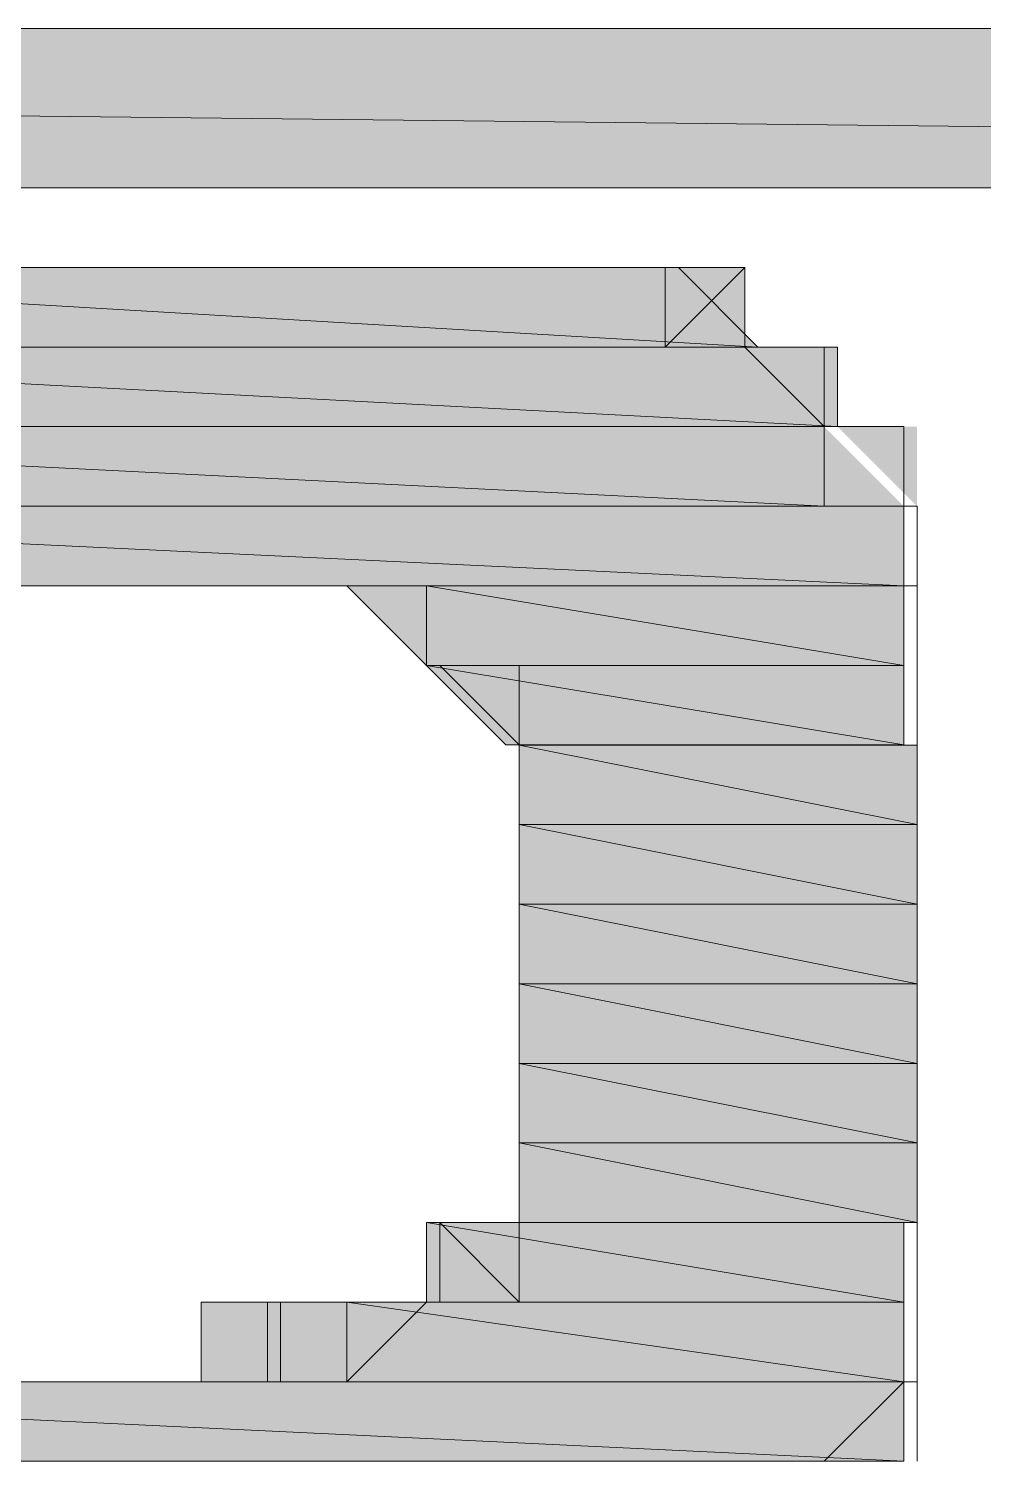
# Model space of a CAD drawing. Header units: millimetres. Extents: x 41 to 1635, y 11 to 1528.
# Drawn here: x 1475.13 to 1480.17, y 1180.65 to 1188.19 of the extents above; entities that cross this region are included whole.
import ezdxf

# ---------------------------------------------------------------- set-up
doc = ezdxf.new("R2010")
doc.units = ezdxf.units.MM
doc.header["$LTSCALE"] = 8
for name, color, linetype in [('1', 7, 'CONTINUOUS'), ('PDF2_Geometry', 7, 'CONTINUOUS'), ('PDF2_Solid Fills', 7, 'CONTINUOUS')]:
    doc.layers.add(name, color=color, linetype=linetype)

# ---------------------------------------------------------------- blocks, each defined once
blk = doc.blocks.new('Sinee')
at = {"layer": 'PDF2_Geometry', "lineweight": 5}
for points in [[(188.276, -339.7393), (187.4373, -340.578), (264.5971, -340.578)], [(188.276, -339.7393), (263.7584, -339.7393), (264.5971, -340.578)], [(226.0172, -339.7393), (252.0167, -339.7393)], [(226.0172, -340.578), (252.0167, -340.578)], [(227.345, -340.9974), (226.9257, -340.9974), (233.6352, -340.9974)], [(227.345, -340.9974), (226.9257, -340.9974), (233.6352, -340.9974)], [(226.9258, -340.9974), (233.6354, -340.9974)], [(226.9258, -340.9974), (233.6354, -340.9974)], [(226.9258, -340.9974), (233.6354, -340.9974)], [(226.9258, -340.9974), (233.6354, -340.9974)], [(226.9258, -340.9974), (233.6354, -340.9974)], [(226.9258, -340.9974), (233.6354, -340.9974)], [(226.9258, -340.9974), (233.6354, -340.9974)], [(226.9258, -340.9974), (233.6354, -340.9974)], [(226.9258, -340.9974), (226.9258, -341.4167), (234.054, -341.4167)], [(226.9258, -340.9974), (233.6354, -340.9974), (234.054, -341.4167)], [(227.345, -340.9974), (233.2159, -340.9974)], [(227.345, -340.9974), (233.2159, -340.9974)], [(227.345, -340.9974), (233.2159, -340.9974)], [(227.345, -340.9974), (233.2159, -340.9974)], [(227.345, -340.9974), (233.6352, -340.9974)], [(227.7644, -340.9974), (227.3451, -340.9974), (233.2158, -340.9974)], [(227.7644, -340.9974), (227.3451, -340.9974), (233.2158, -340.9974)], [(228.1138, -340.9974), (227.6946, -340.9974), (232.7266, -340.9974)], [(228.1138, -340.9974), (227.6946, -340.9974), (232.7266, -340.9974)], [(227.7644, -340.9974), (232.7965, -340.9974)], [(227.7644, -340.9974), (232.7965, -340.9974)], [(227.7644, -340.9974), (232.7965, -340.9974)], [(227.7644, -340.9974), (232.7965, -340.9974)], [(227.7644, -340.9974), (232.7965, -340.9974)], [(227.7644, -340.9974), (232.7965, -340.9974)], [(227.7644, -340.9974), (233.2158, -340.9974)], [(227.7644, -340.9974), (233.2158, -340.9974)], [(227.7644, -340.9974), (233.2158, -340.9974)], [(228.1138, -340.9974), (232.3073, -340.9974)], [(228.1138, -340.9974), (232.3073, -340.9974)], [(228.1138, -340.9974), (232.3073, -340.9974)], [(228.1138, -340.9974), (232.3073, -340.9974)], [(228.1138, -340.9974), (232.7266, -340.9974)], [(228.5332, -340.9974), (228.1139, -340.9974), (232.3073, -340.9974)], [(228.5332, -340.9974), (228.1139, -340.9974), (232.3073, -340.9974)], [(228.5332, -340.9974), (231.888, -340.9974)], [(228.5332, -340.9974), (231.888, -340.9974)], [(228.5332, -340.9974), (232.3073, -340.9974)], [(228.5332, -340.9974), (232.3073, -340.9974)], [(228.5332, -340.9974), (232.3073, -340.9974)], [(228.9526, -340.9974), (228.5333, -340.9974), (231.888, -340.9974)], [(228.9526, -340.9974), (228.5333, -340.9974), (231.888, -340.9974)], [(229.3718, -340.9974), (228.9525, -340.9974), (231.4685, -340.9974)], [(229.3718, -340.9974), (228.9525, -340.9974), (231.4685, -340.9974)], [(228.9526, -340.9974), (231.4686, -340.9974)], [(228.9526, -340.9974), (231.4686, -340.9974)], [(228.9526, -340.9974), (231.888, -340.9974)], [(229.3718, -340.9974), (231.4685, -340.9974)], [(229.3718, -340.9974), (231.4685, -340.9974)], [(229.3718, -340.9974), (231.4685, -340.9974)], [(230.2107, -340.9974), (229.7914, -340.9974), (230.6299, -340.9974)], [(230.2107, -340.9974), (229.7914, -340.9974), (230.6299, -340.9974)], [(230.2107, -340.9974), (229.7914, -340.9974)], [(230.2107, -340.9974), (229.7914, -340.9974)], [(230.2107, -340.9974), (230.2107, -340.9974)], [(230.2107, -340.9974), (230.6299, -340.9974)], [(230.2107, -340.9974), (230.6299, -340.9974)], [(230.2107, -340.9974), (230.2107, -340.9974)], [(230.2107, -340.9974), (230.2107, -340.9974)], [(230.6998, -340.9974), (230.2805, -340.9974)], [(230.6998, -340.9974), (230.2805, -340.9974)], [(230.6998, -340.9974), (231.1191, -340.9974)], [(230.6998, -340.9974), (230.6998, -340.9974)], [(230.6998, -340.9974), (230.6998, -340.9974)], [(231.1191, -340.9974), (230.6999, -340.9974)], [(231.1191, -340.9974), (230.6999, -340.9974)], [(231.5383, -340.9974), (231.1191, -340.9974)], [(231.5383, -340.9974), (231.1191, -340.9974)], [(231.888, -340.9974), (231.4687, -340.9974)], [(231.888, -340.9974), (231.4687, -340.9974)], [(231.5383, -340.9974), (231.5383, -340.9974)], [(231.5383, -340.9974), (231.5383, -340.9974)], [(231.5383, -340.9974), (231.5383, -340.9974)], [(231.5383, -340.9974), (231.5383, -340.9974)], [(232.3072, -340.9974), (231.8879, -340.9974)], [(232.3072, -340.9974), (231.8879, -340.9974)], [(231.888, -340.9974), (231.888, -340.9974)], [(231.888, -340.9974), (231.888, -340.9974)], [(232.3072, -340.9974), (232.3072, -340.9974)], [(232.3072, -340.9974), (232.3072, -340.9974)], [(232.7966, -340.9974), (232.3773, -340.9974)], [(232.7966, -340.9974), (232.3773, -340.9974)], [(233.2158, -340.9974), (232.7965, -340.9974)], [(233.2158, -340.9974), (232.7965, -340.9974)], [(232.7966, -340.9974), (232.7966, -340.9974)], [(232.7966, -340.9974), (232.7966, -340.9974)], [(233.5654, -340.9974), (233.1461, -340.9974)], [(233.5654, -340.9974), (233.1461, -340.9974)], [(233.2158, -340.9974), (233.2158, -340.9974)], [(233.2158, -340.9974), (233.2158, -340.9974)], [(233.2158, -340.9974), (233.2158, -340.9974)], [(233.2158, -340.9974), (233.2158, -340.9974)], [(233.9846, -341.4167), (233.9846, -340.9975), (233.5653, -341.4167)], [(233.5654, -340.9974), (233.5654, -340.9974)], [(233.5654, -341.4167), (233.5654, -340.9975)], [(233.5654, -341.4167), (233.9847, -340.9975), (233.5654, -341.4167)], [(233.5654, -341.4167), (233.9847, -340.9975), (233.5654, -340.9975)], [(226.5063, -341.4167), (226.087, -341.836), (234.4732, -341.836)], [(226.5063, -341.4167), (234.0545, -341.4167)], [(226.5063, -341.4167), (234.0545, -341.4167)], [(226.5063, -341.4167), (234.0545, -341.4167)], [(226.5063, -341.4167), (234.0545, -341.4167)], [(226.5063, -341.4167), (234.4732, -341.4167)], [(226.5063, -341.4167), (234.4732, -341.4167)], [(226.5063, -341.4167), (234.4732, -341.4167)], [(226.5063, -341.4167), (234.4732, -341.4167)], [(226.5063, -341.4167), (234.4732, -341.4167), (234.4732, -341.836)], [(226.9258, -341.4167), (226.5065, -341.4167), (234.054, -341.4167)], [(226.9258, -341.4167), (226.5065, -341.4167), (234.054, -341.4167)], [(226.9258, -341.4167), (234.054, -341.4167)], [(233.9846, -341.4167), (233.5653, -341.4167)], [(233.9846, -341.4167), (233.9846, -341.4167)], [(233.9846, -341.4167), (233.9846, -341.4167)], [(234.4041, -341.4167), (233.9849, -341.4167)], [(234.4041, -341.836), (234.4041, -341.4168), (233.9849, -341.4168)], [(234.4041, -341.4167), (234.4041, -341.836), (234.4041, -341.4167)], [(234.4041, -341.836), (234.4041, -341.4168), (234.4041, -341.836)], [(226.0172, -341.836), (234.4041, -341.836)], [(226.0172, -341.836), (234.4041, -341.836)], [(226.0172, -341.836), (234.4041, -341.836)], [(226.0172, -341.836), (234.4041, -341.836)], [(226.0172, -341.836), (234.4041, -341.836)], [(226.0172, -341.836), (234.4041, -341.836)], [(226.0172, -341.836), (234.4041, -341.836)], [(226.0172, -341.836), (234.4041, -341.836)], [(226.0172, -341.836), (226.0172, -342.2553), (234.4041, -342.2553)], [(226.0172, -341.836), (234.4041, -341.836), (234.4041, -342.2553)], [(234.4041, -341.836), (234.4041, -341.836)], [(234.4041, -341.836), (234.4041, -341.836)], [(234.4041, -341.836), (234.4041, -341.836)], [(234.4041, -341.836), (234.4041, -341.836)], [(234.4041, -342.2554), (234.8234, -342.2554), (234.8234, -341.8361), (234.4041, -341.8361)], [(226.0172, -342.2554), (225.5979, -342.6747), (234.8228, -342.6747)], [(226.0172, -342.2554), (234.8228, -342.2554)], [(226.0172, -342.2554), (234.8228, -342.2554)], [(226.0172, -342.2554), (234.8228, -342.2554)], [(226.0172, -342.2554), (234.8228, -342.2554)], [(226.0172, -342.2554), (234.8228, -342.2554)], [(226.0172, -342.2554), (234.8228, -342.2554)], [(226.0172, -342.2554), (234.8228, -342.2554), (234.8228, -342.6747)], [(234.8933, -342.2554), (234.474, -342.2554)], [(234.8933, -342.2554), (234.474, -342.2554), (234.8933, -342.2554)], [(234.8933, -342.6748), (234.8933, -342.2556)], [(234.8933, -342.6748), (234.8933, -342.2556)], [(225.5978, -342.6748), (234.8227, -342.6748)], [(225.5978, -342.6748), (234.8227, -342.6748)], [(230.2107, -342.6748), (230.2107, -342.6748)], [(230.2107, -342.6748), (230.6299, -342.6748)], [(230.2107, -342.6748), (230.2107, -342.6748)], [(230.2107, -342.6748), (230.2107, -342.6748)], [(230.2107, -342.6748), (230.6299, -342.6748)], [(230.2107, -342.6748), (230.6299, -342.6748)], [(230.6998, -342.6748), (234.8932, -342.6748)], [(230.6998, -342.6748), (234.8932, -342.6748)], [(230.6998, -342.6748), (234.8932, -342.6748)], [(230.6998, -342.6748), (234.8932, -342.6748)], [(230.6998, -342.6748), (231.1191, -342.6748)], [(230.6998, -342.6748), (231.1191, -342.6748)], [(230.6998, -342.6748), (230.6998, -342.6748)], [(230.6998, -342.6748), (230.6998, -342.6748)], [(231.1191, -342.6748), (234.8933, -342.6748)], [(231.1191, -342.6748), (234.8933, -342.6748)], [(231.1191, -342.6748), (234.8933, -342.6748)], [(231.1191, -342.6748), (234.8933, -342.6748)], [(231.1191, -342.6748), (234.8933, -342.6748)], [(231.1191, -342.6748), (234.8933, -342.6748)], [(231.1191, -342.6748), (234.8933, -342.6748)], [(231.1191, -342.6748), (234.8933, -342.6748)], [(231.1191, -342.6748), (234.8933, -342.6748)], [(231.1191, -342.6748), (234.8933, -342.6748)], [(231.1191, -342.6748), (231.5384, -342.6748)], [(231.1191, -342.6748), (231.5384, -342.6748)], [(231.1191, -342.6748), (231.1191, -342.6748)], [(231.1191, -342.6748), (231.1191, -342.6748)], [(231.1191, -342.6748), (231.1191, -342.6748)], [(231.1191, -342.6748), (231.1191, -342.6748)], [(231.5383, -342.6748), (234.8931, -342.6748)], [(231.5383, -342.6748), (234.8931, -342.6748)], [(231.5383, -342.6748), (234.8931, -342.6748)], [(231.5383, -342.6748), (234.8931, -342.6748)], [(231.5383, -342.6748), (234.8931, -342.6748)], [(231.5383, -342.6748), (234.8931, -342.6748)], [(231.5383, -342.6748), (234.8931, -342.6748)], [(231.5383, -342.6748), (234.8931, -342.6748)], [(231.5383, -342.6748), (231.9576, -342.6748)], [(231.5383, -342.6748), (231.9576, -342.6748)], [(231.5383, -342.6748), (231.5383, -342.6748)], [(231.5383, -342.6748), (231.5383, -342.6748)], [(232.3072, -342.6748), (231.8879, -342.6748), (232.3072, -342.6748)], [(232.3072, -342.6748), (231.8879, -342.6748), (232.3072, -343.0941)], [(231.888, -342.6748), (234.8234, -342.6748)], [(231.888, -342.6748), (234.8234, -342.6748)], [(231.888, -342.6748), (234.8234, -342.6748)], [(231.888, -342.6748), (234.8234, -342.6748)], [(231.888, -342.6748), (234.8234, -342.6748)], [(231.888, -342.6748), (234.8234, -342.6748)], [(231.888, -342.6748), (232.3072, -342.6748)], [(231.888, -342.6748), (232.3072, -342.6748), (231.888, -342.6748)], [(231.888, -342.6748), (231.888, -342.6748)], [(231.888, -342.6748), (231.888, -342.6748)], [(232.3072, -342.6748), (234.8232, -342.6748)], [(232.3072, -342.6748), (234.8232, -342.6748)], [(232.3072, -342.6748), (234.8232, -342.6748)], [(232.3072, -342.6748), (234.8232, -342.6748)], [(232.3072, -342.6748), (234.8232, -342.6748)], [(232.3072, -342.6748), (234.8232, -342.6748)], [(232.3072, -342.6748), (232.3072, -343.0941), (234.8232, -343.0941)], [(232.3072, -342.6748), (234.8232, -342.6748), (234.8232, -343.0941)], [(232.3072, -342.6748), (232.3072, -343.0941)], [(234.8933, -342.6748), (234.8933, -342.6748)], [(234.8933, -342.6748), (234.8933, -342.6748)], [(234.8933, -343.0941), (234.8933, -342.6748)], [(234.8933, -343.0941), (234.8933, -342.6748)], [(232.3072, -343.0941), (234.8232, -343.0941)], [(232.3072, -343.0941), (234.8232, -343.0941)], [(232.3072, -343.0941), (234.8232, -343.0941)], [(232.3072, -343.0941), (234.8232, -343.0941)], [(232.3072, -343.0941), (234.8232, -343.0941)], [(232.3072, -343.0941), (234.8232, -343.0941)], [(232.3072, -343.0941), (234.8232, -343.0941)], [(232.3072, -343.0941), (234.8232, -343.0941)], [(232.3072, -343.0941), (234.8232, -343.0941)], [(232.3072, -343.0941), (234.8232, -343.0941)], [(232.3072, -343.0941), (232.7264, -343.5134), (234.8232, -343.5134)], [(232.3072, -343.0941), (234.8232, -343.0941), (234.8232, -343.5134)], [(232.3072, -343.0941), (232.7264, -343.5134)], [(232.3072, -343.0941), (232.7264, -343.0941)], [(232.3072, -343.0941), (232.7264, -343.0941), (232.3072, -343.0941)], [(232.3072, -343.0941), (232.3072, -343.0941)], [(232.7966, -343.0941), (232.3773, -343.0941), (232.7966, -343.5134)], [(234.8933, -343.0941), (234.8933, -343.0941)], [(234.8933, -343.0941), (234.8933, -343.0941)], [(234.8933, -343.5135), (234.8933, -343.0942)], [(234.8933, -343.5135), (234.8933, -343.0942)], [(232.7966, -343.5135), (234.8933, -343.5135)], [(232.7966, -343.5135), (234.8933, -343.5135)], [(232.7966, -343.5135), (234.8933, -343.5135)], [(232.7966, -343.5135), (234.8933, -343.5135)], [(232.7966, -343.5135), (234.8933, -343.5135)], [(232.7966, -343.5135), (234.8933, -343.5135)], [(232.7966, -343.5135), (234.8933, -343.5135)], [(232.7966, -343.5135), (234.8933, -343.5135)], [(232.7966, -343.5135), (234.8933, -343.5135)], [(232.7966, -343.5135), (234.8933, -343.5135)], [(232.7966, -343.5135), (234.8933, -343.5135)], [(232.7966, -343.5135), (234.8933, -343.5135)], [(232.7966, -343.5135), (234.8933, -343.5135)], [(232.7966, -343.5135), (234.8933, -343.5135)], [(232.7966, -343.5135), (234.8933, -343.5135)], [(232.7966, -343.5135), (234.8933, -343.5135)], [(232.7966, -343.5135), (232.7966, -343.9328), (234.8933, -343.9328)], [(232.7966, -343.5135), (234.8933, -343.5135), (234.8933, -343.9328)], [(232.7966, -343.5135), (232.7966, -343.9328)], [(232.7966, -343.5135), (232.7966, -343.9328)], [(232.7966, -343.5135), (232.7966, -343.5135)], [(232.7966, -343.5135), (232.7966, -343.5135)], [(234.8933, -343.5135), (234.8933, -343.5135)], [(234.8933, -343.5135), (234.8933, -343.5135)], [(234.8933, -343.9328), (234.8933, -343.5135)], [(234.8933, -343.9328), (234.8933, -343.5135)], [(232.7966, -343.9328), (234.8933, -343.9328)], [(232.7966, -343.9328), (234.8933, -343.9328)], [(232.7966, -343.9328), (234.8933, -343.9328)], [(232.7966, -343.9328), (234.8933, -343.9328)], [(232.7966, -343.9328), (234.8933, -343.9328)], [(232.7966, -343.9328), (234.8933, -343.9328)], [(232.7966, -343.9328), (234.8933, -343.9328)], [(232.7966, -343.9328), (234.8933, -343.9328)], [(232.7966, -343.9328), (234.8933, -343.9328)], [(232.7966, -343.9328), (234.8933, -343.9328)], [(232.7966, -343.9328), (234.8933, -343.9328)], [(232.7966, -343.9328), (234.8933, -343.9328)], [(232.7966, -343.9328), (234.8933, -343.9328)], [(232.7966, -343.9328), (234.8933, -343.9328)], [(232.7966, -343.9328), (234.8933, -343.9328)], [(232.7966, -343.9328), (234.8933, -343.9328)], [(232.7966, -343.9328), (234.8933, -343.9328)], [(232.7966, -343.9328), (234.8933, -343.9328)], [(232.7966, -343.9328), (232.7966, -344.3521), (234.8933, -344.3521)], [(232.7966, -343.9328), (234.8933, -343.9328), (234.8933, -344.3521)], [(232.7966, -343.9328), (232.7966, -344.3521)], [(232.7966, -343.9328), (232.7966, -344.3521)], [(232.7966, -343.9328), (232.7966, -343.9328)], [(232.7966, -343.9328), (232.7966, -343.9328)], [(232.7966, -343.9328), (232.7966, -343.9328)], [(232.7966, -343.9328), (232.7966, -343.9328)], [(234.8933, -343.9328), (234.8933, -343.9328)], [(234.8933, -343.9328), (234.8933, -343.9328)], [(234.8933, -343.9328), (234.8933, -343.9328)], [(234.8933, -343.9328), (234.8933, -343.9328)], [(234.8933, -344.3521), (234.8933, -343.9329)], [(234.8933, -344.3521), (234.8933, -343.9329)], [(232.7966, -344.3521), (234.8933, -344.3521)], [(232.7966, -344.3521), (234.8933, -344.3521)], [(232.7966, -344.3521), (234.8933, -344.3521)], [(232.7966, -344.3521), (234.8933, -344.3521)], [(232.7966, -344.3521), (234.8933, -344.3521)], [(232.7966, -344.3521), (234.8933, -344.3521)], [(232.7966, -344.3521), (234.8933, -344.3521)], [(232.7966, -344.3521), (234.8933, -344.3521)], [(232.7966, -344.3521), (234.8933, -344.3521)], [(232.7966, -344.3521), (234.8933, -344.3521)], [(232.7966, -344.3521), (234.8933, -344.3521)], [(232.7966, -344.3521), (234.8933, -344.3521)], [(232.7966, -344.3521), (234.8933, -344.3521)], [(232.7966, -344.3521), (234.8933, -344.3521)], [(232.7966, -344.3521), (232.7966, -344.7714), (234.8933, -344.7714)], [(232.7966, -344.3521), (234.8933, -344.3521), (234.8933, -344.7714)], [(232.7966, -344.3521), (232.7966, -344.7714)], [(232.7966, -344.3521), (232.7966, -344.7714)], [(232.7966, -344.3521), (232.7966, -344.3521)], [(232.7966, -344.3521), (232.7966, -344.3521)], [(232.7966, -344.3521), (232.7966, -344.3521)], [(232.7966, -344.3521), (232.7966, -344.3521)], [(234.8933, -344.3521), (234.8933, -344.3521)], [(234.8933, -344.3521), (234.8933, -344.3521)], [(234.8933, -344.7714), (234.8933, -344.3521)], [(234.8933, -344.7714), (234.8933, -344.3521)], [(232.7966, -344.7714), (234.8933, -344.7714)], [(232.7966, -344.7714), (234.8933, -344.7714)], [(232.7966, -344.7714), (234.8933, -344.7714)], [(232.7966, -344.7714), (234.8933, -344.7714)], [(232.7966, -344.7714), (234.8933, -344.7714)], [(232.7966, -344.7714), (234.8933, -344.7714)], [(232.7966, -344.7714), (234.8933, -344.7714)], [(232.7966, -344.7714), (234.8933, -344.7714)], [(232.7966, -344.7714), (234.8933, -344.7714)], [(232.7966, -344.7714), (234.8933, -344.7714)], [(232.7966, -344.7714), (234.8933, -344.7714)], [(232.7966, -344.7714), (234.8933, -344.7714)], [(232.7966, -344.7714), (234.8933, -344.7714)], [(232.7966, -344.7714), (234.8933, -344.7714)], [(232.7966, -344.7714), (232.7966, -345.1907), (234.8933, -345.1907)], [(232.7966, -344.7714), (234.8933, -344.7714), (234.8933, -345.1907)], [(232.7966, -344.7714), (232.7966, -345.1907)], [(232.7966, -344.7714), (232.7966, -345.1907)], [(232.7966, -344.7714), (232.7966, -344.7714)], [(232.7966, -344.7714), (232.7966, -344.7714)], [(234.8933, -344.7714), (234.8933, -344.7714)], [(234.8933, -344.7714), (234.8933, -344.7714)], [(234.8933, -344.7714), (234.8933, -344.7714)], [(234.8933, -344.7714), (234.8933, -344.7714)], [(234.8933, -345.1908), (234.8933, -344.7715)], [(234.8933, -345.1908), (234.8933, -344.7715)], [(232.7966, -345.1908), (234.8933, -345.1908)], [(232.7966, -345.1908), (234.8933, -345.1908)], [(232.7966, -345.1908), (234.8933, -345.1908)], [(232.7966, -345.1908), (234.8933, -345.1908)], [(232.7966, -345.1908), (234.8933, -345.1908)], [(232.7966, -345.1908), (234.8933, -345.1908)], [(232.7966, -345.1908), (234.8933, -345.1908)], [(232.7966, -345.1908), (234.8933, -345.1908)], [(232.7966, -345.1908), (234.8933, -345.1908)], [(232.7966, -345.1908), (234.8933, -345.1908)], [(232.7966, -345.1908), (234.8933, -345.1908)], [(232.7966, -345.1908), (234.8933, -345.1908)], [(232.7966, -345.1908), (234.8933, -345.1908)], [(232.7966, -345.1908), (234.8933, -345.1908)], [(232.7966, -345.1908), (232.7966, -345.6101), (234.8933, -345.6101)], [(232.7966, -345.1908), (234.8933, -345.1908), (234.8933, -345.6101)], [(232.7966, -345.1908), (232.7966, -345.6101)], [(232.7966, -345.1908), (232.7966, -345.6101)], [(232.7966, -345.1908), (232.7966, -345.1908)], [(232.7966, -345.1908), (232.7966, -345.1908)], [(234.8933, -345.6102), (234.8933, -345.191)], [(234.8933, -345.6102), (234.8933, -345.191)], [(232.7966, -345.6102), (234.8933, -345.6102)], [(232.7966, -345.6102), (234.8933, -345.6102)], [(232.7966, -345.6102), (234.8933, -345.6102)], [(232.7966, -345.6102), (234.8933, -345.6102)], [(232.7966, -345.6102), (234.8933, -345.6102)], [(232.7966, -345.6102), (234.8933, -345.6102)], [(232.7966, -345.6102), (234.8933, -345.6102)], [(232.7966, -345.6102), (234.8933, -345.6102)], [(232.7966, -345.6102), (234.8933, -345.6102)], [(232.7966, -345.6102), (234.8933, -345.6102)], [(232.7966, -345.6102), (234.8933, -345.6102)], [(232.7966, -345.6102), (234.8933, -345.6102)], [(232.7966, -345.6102), (234.8933, -345.6102)], [(232.7966, -345.6102), (234.8933, -345.6102)], [(232.7966, -345.6102), (234.8933, -345.6102)], [(232.7966, -345.6102), (234.8933, -345.6102)], [(232.7966, -345.6102), (232.7966, -346.0295), (234.8933, -346.0295)], [(232.7966, -345.6102), (234.8933, -345.6102), (234.8933, -346.0295)], [(232.7966, -345.6102), (232.7966, -346.0295)], [(232.7966, -345.6102), (232.7966, -346.0295)], [(232.7966, -345.6102), (232.7966, -345.6102)], [(232.7966, -345.6102), (232.7966, -345.6102)], [(232.7966, -345.6102), (232.7966, -345.6102)], [(232.7966, -345.6102), (232.7966, -345.6102)], [(234.8933, -345.6102), (234.8933, -345.6102)], [(234.8933, -345.6102), (234.8933, -345.6102)], [(234.8933, -345.6102), (234.8933, -345.6102)], [(234.8933, -345.6102), (234.8933, -345.6102)], [(234.8933, -346.0295), (234.8933, -345.6102)], [(234.8933, -346.0295), (234.8933, -345.6102)], [(232.3072, -346.0295), (234.8232, -346.0295)], [(232.3072, -346.0295), (234.8232, -346.0295)], [(232.3072, -346.0295), (232.3072, -346.4488), (234.8232, -346.4488)], [(232.3072, -346.0295), (234.8232, -346.0295), (234.8232, -346.4488)], [(232.3072, -346.0295), (232.3072, -346.4488)], [(232.7966, -346.0295), (232.3773, -346.0295), (234.8933, -346.0295)], [(232.7966, -346.0295), (232.3773, -346.0295), (234.8933, -346.0295)], [(232.7966, -346.0295), (232.3773, -346.0295), (232.7966, -346.4488)], [(232.7966, -346.4489), (232.3773, -346.0296), (232.3773, -346.4489)], [(232.7966, -346.0295), (234.8933, -346.0295)], [(232.7966, -346.0295), (234.8933, -346.0295)], [(232.7966, -346.0295), (234.8933, -346.0295)], [(232.7966, -346.0295), (234.8933, -346.0295)], [(232.7966, -346.0295), (234.8933, -346.0295)], [(232.7966, -346.0295), (234.8933, -346.0295)], [(232.7966, -346.0295), (234.8933, -346.0295)], [(232.7966, -346.0295), (234.8933, -346.0295)], [(232.7966, -346.0295), (234.8933, -346.0295)], [(232.7966, -346.0295), (234.8933, -346.0295)], [(232.7966, -346.0295), (234.8933, -346.0295)], [(232.7966, -346.0295), (232.7966, -346.4488)], [(232.7966, -346.0295), (232.7966, -346.0295)], [(232.7966, -346.0295), (232.7966, -346.0295)], [(234.8933, -346.0295), (234.8933, -346.0295)], [(234.8933, -346.0295), (234.8933, -346.0295)], [(234.8933, -346.4489), (234.8933, -346.0296)], [(234.8933, -346.4489), (234.8933, -346.0296)], [(231.1191, -346.4489), (231.1191, -346.8682)], [(231.1191, -346.8682), (231.1191, -346.449), (231.1191, -346.8682)], [(231.1191, -346.8682), (231.5383, -346.8682), (231.5383, -346.449), (231.1191, -346.449)], [(231.4687, -346.8682), (231.888, -346.8682), (231.888, -346.449), (231.4687, -346.449)], [(231.5383, -346.4489), (231.5383, -346.8682), (231.5383, -346.4489)], [(231.5383, -346.8682), (231.5383, -346.449), (231.5383, -346.8682)], [(232.3072, -346.4489), (231.8879, -346.4489), (234.8232, -346.4489)], [(232.3072, -346.4489), (231.8879, -346.4489), (234.8232, -346.4489)], [(232.3072, -346.4489), (231.8879, -346.4489), (231.8879, -346.8682)], [(232.3072, -346.4489), (231.8879, -346.4489)], [(231.888, -346.4489), (234.8234, -346.4489)], [(231.888, -346.4489), (234.8234, -346.4489)], [(231.888, -346.4489), (231.888, -346.8682), (234.8234, -346.8682)], [(231.888, -346.4489), (234.8234, -346.4489), (234.8234, -346.8682)], [(231.888, -346.4489), (231.888, -346.8682), (231.888, -346.4489)], [(231.888, -346.4489), (231.888, -346.8682), (231.888, -346.4489)], [(231.888, -346.8682), (231.888, -346.449), (231.888, -346.8682)], [(232.3072, -346.4489), (234.8232, -346.4489)], [(232.3072, -346.4489), (234.8232, -346.4489)], [(232.3072, -346.4489), (234.8232, -346.4489)], [(232.3072, -346.4489), (234.8232, -346.4489)], [(232.3072, -346.4489), (234.8232, -346.4489)], [(232.3072, -346.4489), (234.8232, -346.4489)], [(232.3072, -346.4489), (234.8232, -346.4489)], [(232.3072, -346.4489), (234.8232, -346.4489)], [(232.3072, -346.4489), (234.8232, -346.4489)], [(232.3072, -346.4489), (234.8232, -346.4489)], [(232.3072, -346.4489), (234.8232, -346.4489)], [(232.3072, -346.4489), (234.8232, -346.4489)], [(232.3072, -346.4489), (234.8232, -346.4489)], [(232.3072, -346.4489), (234.8232, -346.4489)], [(232.3072, -346.4489), (234.8232, -346.4489)], [(232.3072, -346.4489), (232.3072, -346.4489)], [(232.3072, -346.4489), (232.3072, -346.4489)], [(232.3072, -346.4489), (232.3072, -346.4489)], [(234.8933, -346.4489), (234.8933, -346.4489)], [(234.8933, -346.4489), (234.8933, -346.4489)], [(234.8933, -346.8682), (234.8933, -346.449)], [(234.8933, -346.8682), (234.8933, -346.449)], [(225.5978, -346.8682), (234.8227, -346.8682)], [(225.5978, -346.8682), (234.8227, -346.8682)], [(225.5978, -346.8682), (234.8227, -346.8682)], [(225.5978, -346.8682), (234.8227, -346.8682)], [(225.5978, -346.8682), (234.8227, -346.8682)], [(225.5978, -346.8682), (234.8227, -346.8682)], [(226.0172, -346.8682), (234.8228, -346.8682)], [(226.0172, -346.8682), (234.8228, -346.8682)], [(226.0172, -346.8682), (226.0172, -347.2875), (234.8228, -347.2875)], [(226.0172, -346.8682), (234.8228, -346.8682), (234.8228, -347.2875)], [(230.2107, -346.8682), (229.7914, -346.8682)], [(230.2107, -346.8682), (229.7914, -346.8682)], [(230.2107, -346.8682), (230.2107, -346.8682)], [(230.2107, -346.8682), (230.2107, -346.8682)], [(230.2107, -346.8682), (230.2107, -346.8682)], [(230.2107, -346.8682), (230.2107, -346.8682)], [(230.2107, -346.8682), (230.2107, -346.8682)], [(230.2107, -346.8682), (230.2107, -346.8682)], [(230.6998, -346.8682), (230.2805, -346.8682), (234.8932, -346.8682)], [(230.6998, -346.8682), (230.2805, -346.8682), (234.8932, -346.8682)], [(230.6998, -346.8682), (230.2805, -346.8682)], [(230.6998, -346.8682), (230.2805, -346.8682)], [(230.6998, -346.8682), (234.8932, -346.8682)], [(230.6998, -346.8682), (234.8932, -346.8682)], [(230.6998, -346.8682), (234.8932, -346.8682)], [(230.6998, -346.8682), (230.6998, -346.8682)], [(230.6998, -346.8682), (230.6998, -346.8682)], [(231.1191, -346.8682), (230.6999, -346.8682), (234.8933, -346.8682)], [(231.1191, -346.8682), (230.6999, -346.8682), (234.8933, -346.8682)], [(231.1191, -346.8682), (230.6999, -346.8682)], [(231.1191, -346.8682), (230.6999, -346.8682)], [(231.5383, -346.8682), (231.1191, -346.8682), (234.8931, -346.8682)], [(231.5383, -346.8682), (231.1191, -346.8682), (234.8931, -346.8682)], [(231.1191, -346.8682), (234.8933, -346.8682)], [(231.1191, -346.8682), (234.8933, -346.8682)], [(231.1191, -346.8682), (234.8933, -346.8682)], [(231.1191, -346.8682), (234.8933, -346.8682)], [(231.1191, -346.8682), (234.8933, -346.8682)], [(231.888, -346.8682), (231.4687, -346.8682), (234.8234, -346.8682)], [(231.888, -346.8682), (231.4687, -346.8682), (234.8234, -346.8682)], [(231.5383, -346.8682), (234.8931, -346.8682)], [(231.5383, -346.8682), (234.8931, -346.8682)], [(231.5383, -346.8682), (234.8931, -346.8682)], [(231.5383, -346.8682), (234.8931, -346.8682)], [(231.5383, -346.8682), (234.8931, -346.8682)], [(231.5383, -346.8682), (234.8931, -346.8682)], [(231.5383, -346.8682), (234.8931, -346.8682)], [(231.888, -346.8682), (234.8234, -346.8682)], [(234.4041, -347.2875), (234.8234, -347.2875), (234.8234, -346.8683)], [(234.8933, -346.8682), (234.8933, -346.8682)], [(234.8933, -346.8682), (234.8933, -346.8682)], [(234.8933, -347.2875), (234.8933, -346.8683)]]:
    blk.add_lwpolyline(points, close=True, dxfattribs=at)
for points in [[(226.0172, -339.7393), (252.0167, -339.7393), (226.0172, -339.7393)], [(226.0172, -340.578), (252.0167, -340.578), (226.0172, -340.578)], [(226.9258, -340.9974), (233.6354, -340.9974), (226.9258, -340.9974)], [(226.9258, -340.9974), (233.6354, -340.9974), (226.9258, -340.9974)], [(226.9258, -340.9974), (233.6354, -340.9974), (226.9258, -340.9974)], [(226.9258, -340.9974), (233.6354, -340.9974), (226.9258, -340.9974)], [(226.9258, -340.9974), (233.6354, -340.9974), (226.9258, -340.9974)], [(226.9258, -340.9974), (233.6354, -340.9974), (226.9258, -340.9974)], [(226.9258, -340.9974), (233.6354, -340.9974), (226.9258, -340.9974)], [(226.9258, -340.9974), (233.6354, -340.9974), (226.9258, -340.9974)], [(227.345, -340.9974), (233.2159, -340.9974), (227.345, -340.9974)], [(227.345, -340.9974), (233.2159, -340.9974), (227.345, -340.9974)], [(227.345, -340.9974), (233.2159, -340.9974), (227.345, -340.9974)], [(227.345, -340.9974), (233.2159, -340.9974), (227.345, -340.9974)], [(227.345, -340.9974), (233.6352, -340.9974), (227.345, -340.9974)], [(227.7644, -340.9974), (232.7965, -340.9974), (227.7644, -340.9974)], [(227.7644, -340.9974), (232.7965, -340.9974), (227.7644, -340.9974)], [(227.7644, -340.9974), (232.7965, -340.9974), (227.7644, -340.9974)], [(227.7644, -340.9974), (232.7965, -340.9974), (227.7644, -340.9974)], [(227.7644, -340.9974), (232.7965, -340.9974), (227.7644, -340.9974)], [(227.7644, -340.9974), (232.7965, -340.9974), (227.7644, -340.9974)], [(227.7644, -340.9974), (233.2158, -340.9974), (227.7644, -340.9974)], [(227.7644, -340.9974), (233.2158, -340.9974), (227.7644, -340.9974)], [(227.7644, -340.9974), (233.2158, -340.9974), (227.7644, -340.9974)], [(228.1138, -340.9974), (232.3073, -340.9974), (228.1138, -340.9974)], [(228.1138, -340.9974), (232.3073, -340.9974), (228.1138, -340.9974)], [(228.1138, -340.9974), (232.3073, -340.9974), (228.1138, -340.9974)], [(228.1138, -340.9974), (232.3073, -340.9974), (228.1138, -340.9974)], [(228.1138, -340.9974), (232.7266, -340.9974), (228.1138, -340.9974)], [(228.5332, -340.9974), (231.888, -340.9974), (228.5332, -340.9974)], [(228.5332, -340.9974), (231.888, -340.9974), (228.5332, -340.9974)], [(228.5332, -340.9974), (232.3073, -340.9974), (228.5332, -340.9974)], [(228.5332, -340.9974), (232.3073, -340.9974), (228.5332, -340.9974)], [(228.5332, -340.9974), (232.3073, -340.9974), (228.5332, -340.9974)], [(228.9526, -340.9974), (231.4686, -340.9974), (228.9526, -340.9974)], [(228.9526, -340.9974), (231.4686, -340.9974), (228.9526, -340.9974)], [(228.9526, -340.9974), (231.888, -340.9974), (228.9526, -340.9974)], [(229.3718, -340.9974), (231.4685, -340.9974), (229.3718, -340.9974)], [(229.3718, -340.9974), (231.4685, -340.9974), (229.3718, -340.9974)], [(229.3718, -340.9974), (231.4685, -340.9974), (229.3718, -340.9974)], [(230.2107, -340.9974), (229.7914, -340.9974), (230.2107, -340.9974)], [(230.2107, -340.9974), (230.2107, -340.9974)], [(230.2107, -340.9974), (230.6299, -340.9974), (230.2107, -340.9974)], [(230.2107, -340.9974), (230.6299, -340.9974), (230.2107, -340.9974)], [(230.2107, -340.9974), (230.2107, -340.9974)], [(230.6998, -340.9974), (230.2805, -340.9974), (230.6998, -340.9974)], [(230.6998, -340.9974), (231.1191, -340.9974), (230.6998, -340.9974)], [(230.6998, -340.9974), (230.6998, -340.9974)], [(231.1191, -340.9974), (230.6999, -340.9974), (231.1191, -340.9974)], [(231.5383, -340.9974), (231.1191, -340.9974), (231.5383, -340.9974)], [(231.888, -340.9974), (231.4687, -340.9974), (231.888, -340.9974)], [(231.5383, -340.9974), (231.5383, -340.9974)], [(231.5383, -340.9974), (231.5383, -340.9974)], [(232.3072, -340.9974), (231.8879, -340.9974), (232.3072, -340.9974)], [(231.888, -340.9974), (231.888, -340.9974)], [(232.3072, -340.9974), (232.3072, -340.9974)], [(232.7966, -340.9974), (232.3773, -340.9974), (232.7966, -340.9974)], [(233.2158, -340.9974), (232.7965, -340.9974), (233.2158, -340.9974)], [(232.7966, -340.9974), (232.7966, -340.9974)], [(233.5654, -340.9974), (233.1461, -340.9974), (233.5654, -340.9974)], [(233.2158, -340.9974), (233.2158, -340.9974)], [(233.2158, -340.9974), (233.2158, -340.9974)], [(233.5654, -341.4167), (233.5654, -340.9975), (233.5654, -341.4167)], [(226.5063, -341.4167), (234.0545, -341.4167), (226.5063, -341.4167)], [(226.5063, -341.4167), (234.0545, -341.4167), (226.5063, -341.4167)], [(226.5063, -341.4167), (234.0545, -341.4167), (226.5063, -341.4167)], [(226.5063, -341.4167), (234.0545, -341.4167), (226.5063, -341.4167)], [(226.5063, -341.4167), (234.4732, -341.4167), (226.5063, -341.4167)], [(226.5063, -341.4167), (234.4732, -341.4167), (226.5063, -341.4167)], [(226.5063, -341.4167), (234.4732, -341.4167), (226.5063, -341.4167)], [(226.5063, -341.4167), (234.4732, -341.4167), (226.5063, -341.4167)], [(226.9258, -341.4167), (234.054, -341.4167), (226.9258, -341.4167)], [(233.9846, -341.4167), (233.9846, -341.4167)], [(234.4041, -341.836), (234.4041, -341.4168), (234.4041, -341.836)], [(226.0172, -341.836), (234.4041, -341.836), (226.0172, -341.836)], [(226.0172, -341.836), (234.4041, -341.836), (226.0172, -341.836)], [(226.0172, -341.836), (234.4041, -341.836), (226.0172, -341.836)], [(226.0172, -341.836), (234.4041, -341.836), (226.0172, -341.836)], [(226.0172, -341.836), (234.4041, -341.836), (226.0172, -341.836)], [(226.0172, -341.836), (234.4041, -341.836), (226.0172, -341.836)], [(226.0172, -341.836), (234.4041, -341.836), (226.0172, -341.836)], [(226.0172, -341.836), (234.4041, -341.836), (226.0172, -341.836)], [(234.4041, -341.836), (234.4041, -341.836)], [(234.4041, -341.836), (234.4041, -341.836)], [(226.0172, -342.2554), (234.8228, -342.2554), (226.0172, -342.2554)], [(226.0172, -342.2554), (234.8228, -342.2554), (226.0172, -342.2554)], [(226.0172, -342.2554), (234.8228, -342.2554), (226.0172, -342.2554)], [(226.0172, -342.2554), (234.8228, -342.2554), (226.0172, -342.2554)], [(226.0172, -342.2554), (234.8228, -342.2554), (226.0172, -342.2554)], [(226.0172, -342.2554), (234.8228, -342.2554), (226.0172, -342.2554)], [(234.8933, -342.2554), (234.474, -342.2554), (234.8933, -342.2554)], [(234.8933, -342.6748), (234.8933, -342.2556), (234.8933, -342.6748)], [(225.5978, -342.6748), (234.8227, -342.6748), (225.5978, -342.6748)], [(225.5978, -342.6748), (234.8227, -342.6748), (225.5978, -342.6748)], [(230.2107, -342.6748), (230.2107, -342.6748)], [(230.2107, -342.6748), (230.6299, -342.6748), (230.2107, -342.6748)], [(230.2107, -342.6748), (230.2107, -342.6748)], [(230.2107, -342.6748), (230.6299, -342.6748), (230.2107, -342.6748)], [(230.6998, -342.6748), (234.8932, -342.6748), (230.6998, -342.6748)], [(230.6998, -342.6748), (234.8932, -342.6748), (230.6998, -342.6748)], [(230.6998, -342.6748), (234.8932, -342.6748), (230.6998, -342.6748)], [(230.6998, -342.6748), (234.8932, -342.6748), (230.6998, -342.6748)], [(230.6998, -342.6748), (231.1191, -342.6748), (230.6998, -342.6748)], [(230.6998, -342.6748), (230.6998, -342.6748)], [(231.1191, -342.6748), (234.8933, -342.6748), (231.1191, -342.6748)], [(231.1191, -342.6748), (234.8933, -342.6748), (231.1191, -342.6748)], [(231.1191, -342.6748), (234.8933, -342.6748), (231.1191, -342.6748)], [(231.1191, -342.6748), (234.8933, -342.6748), (231.1191, -342.6748)], [(231.1191, -342.6748), (234.8933, -342.6748), (231.1191, -342.6748)], [(231.1191, -342.6748), (234.8933, -342.6748), (231.1191, -342.6748)], [(231.1191, -342.6748), (234.8933, -342.6748), (231.1191, -342.6748)], [(231.1191, -342.6748), (234.8933, -342.6748), (231.1191, -342.6748)], [(231.1191, -342.6748), (234.8933, -342.6748), (231.1191, -342.6748)], [(231.1191, -342.6748), (234.8933, -342.6748), (231.1191, -342.6748)], [(231.1191, -342.6748), (231.5384, -342.6748), (231.1191, -342.6748)], [(231.1191, -342.6748), (231.1191, -342.6748)], [(231.1191, -342.6748), (231.1191, -342.6748)], [(231.5383, -342.6748), (234.8931, -342.6748), (231.5383, -342.6748)], [(231.5383, -342.6748), (234.8931, -342.6748), (231.5383, -342.6748)], [(231.5383, -342.6748), (234.8931, -342.6748), (231.5383, -342.6748)], [(231.5383, -342.6748), (234.8931, -342.6748), (231.5383, -342.6748)], [(231.5383, -342.6748), (234.8931, -342.6748), (231.5383, -342.6748)], [(231.5383, -342.6748), (234.8931, -342.6748), (231.5383, -342.6748)], [(231.5383, -342.6748), (234.8931, -342.6748), (231.5383, -342.6748)], [(231.5383, -342.6748), (234.8931, -342.6748), (231.5383, -342.6748)], [(231.5383, -342.6748), (231.9576, -342.6748), (231.5383, -342.6748)], [(231.5383, -342.6748), (231.5383, -342.6748)], [(231.888, -342.6748), (234.8234, -342.6748), (231.888, -342.6748)], [(231.888, -342.6748), (234.8234, -342.6748), (231.888, -342.6748)], [(231.888, -342.6748), (234.8234, -342.6748), (231.888, -342.6748)], [(231.888, -342.6748), (234.8234, -342.6748), (231.888, -342.6748)], [(231.888, -342.6748), (234.8234, -342.6748), (231.888, -342.6748)], [(231.888, -342.6748), (234.8234, -342.6748), (231.888, -342.6748)], [(231.888, -342.6748), (232.3072, -342.6748), (231.888, -342.6748)], [(231.888, -342.6748), (231.888, -342.6748)], [(232.3072, -342.6748), (234.8232, -342.6748), (232.3072, -342.6748)], [(232.3072, -342.6748), (234.8232, -342.6748), (232.3072, -342.6748)], [(232.3072, -342.6748), (234.8232, -342.6748), (232.3072, -342.6748)], [(232.3072, -342.6748), (234.8232, -342.6748), (232.3072, -342.6748)], [(232.3072, -342.6748), (234.8232, -342.6748), (232.3072, -342.6748)], [(232.3072, -342.6748), (234.8232, -342.6748), (232.3072, -342.6748)], [(232.3072, -342.6748), (232.3072, -343.0941), (232.3072, -342.6748)], [(234.8933, -342.6748), (234.8933, -342.6748)], [(234.8933, -343.0941), (234.8933, -342.6748), (234.8933, -343.0941)], [(232.3072, -343.0941), (234.8232, -343.0941), (232.3072, -343.0941)], [(232.3072, -343.0941), (234.8232, -343.0941), (232.3072, -343.0941)], [(232.3072, -343.0941), (234.8232, -343.0941), (232.3072, -343.0941)], [(232.3072, -343.0941), (234.8232, -343.0941), (232.3072, -343.0941)], [(232.3072, -343.0941), (234.8232, -343.0941), (232.3072, -343.0941)], [(232.3072, -343.0941), (234.8232, -343.0941), (232.3072, -343.0941)], [(232.3072, -343.0941), (234.8232, -343.0941), (232.3072, -343.0941)], [(232.3072, -343.0941), (234.8232, -343.0941), (232.3072, -343.0941)], [(232.3072, -343.0941), (234.8232, -343.0941), (232.3072, -343.0941)], [(232.3072, -343.0941), (234.8232, -343.0941), (232.3072, -343.0941)], [(232.3072, -343.0941), (232.7264, -343.0941), (232.3072, -343.0941)], [(234.8933, -343.0941), (234.8933, -343.0941)], [(234.8933, -343.5135), (234.8933, -343.0942), (234.8933, -343.5135)], [(232.7966, -343.5135), (234.8933, -343.5135), (232.7966, -343.5135)], [(232.7966, -343.5135), (234.8933, -343.5135), (232.7966, -343.5135)], [(232.7966, -343.5135), (234.8933, -343.5135), (232.7966, -343.5135)], [(232.7966, -343.5135), (234.8933, -343.5135), (232.7966, -343.5135)], [(232.7966, -343.5135), (234.8933, -343.5135), (232.7966, -343.5135)], [(232.7966, -343.5135), (234.8933, -343.5135), (232.7966, -343.5135)], [(232.7966, -343.5135), (234.8933, -343.5135), (232.7966, -343.5135)], [(232.7966, -343.5135), (234.8933, -343.5135), (232.7966, -343.5135)], [(232.7966, -343.5135), (234.8933, -343.5135), (232.7966, -343.5135)], [(232.7966, -343.5135), (234.8933, -343.5135), (232.7966, -343.5135)], [(232.7966, -343.5135), (234.8933, -343.5135), (232.7966, -343.5135)], [(232.7966, -343.5135), (234.8933, -343.5135), (232.7966, -343.5135)], [(232.7966, -343.5135), (234.8933, -343.5135), (232.7966, -343.5135)], [(232.7966, -343.5135), (234.8933, -343.5135), (232.7966, -343.5135)], [(232.7966, -343.5135), (234.8933, -343.5135), (232.7966, -343.5135)], [(232.7966, -343.5135), (234.8933, -343.5135), (232.7966, -343.5135)], [(232.7966, -343.5135), (232.7966, -343.9328), (232.7966, -343.5135)], [(232.7966, -343.5135), (232.7966, -343.5135)], [(234.8933, -343.5135), (234.8933, -343.5135)], [(234.8933, -343.9328), (234.8933, -343.5135), (234.8933, -343.9328)], [(232.7966, -343.9328), (234.8933, -343.9328), (232.7966, -343.9328)], [(232.7966, -343.9328), (234.8933, -343.9328), (232.7966, -343.9328)], [(232.7966, -343.9328), (234.8933, -343.9328), (232.7966, -343.9328)], [(232.7966, -343.9328), (234.8933, -343.9328), (232.7966, -343.9328)], [(232.7966, -343.9328), (234.8933, -343.9328), (232.7966, -343.9328)], [(232.7966, -343.9328), (234.8933, -343.9328), (232.7966, -343.9328)], [(232.7966, -343.9328), (234.8933, -343.9328), (232.7966, -343.9328)], [(232.7966, -343.9328), (234.8933, -343.9328), (232.7966, -343.9328)], [(232.7966, -343.9328), (234.8933, -343.9328), (232.7966, -343.9328)], [(232.7966, -343.9328), (234.8933, -343.9328), (232.7966, -343.9328)], [(232.7966, -343.9328), (234.8933, -343.9328), (232.7966, -343.9328)], [(232.7966, -343.9328), (234.8933, -343.9328), (232.7966, -343.9328)], [(232.7966, -343.9328), (234.8933, -343.9328), (232.7966, -343.9328)], [(232.7966, -343.9328), (234.8933, -343.9328), (232.7966, -343.9328)], [(232.7966, -343.9328), (234.8933, -343.9328), (232.7966, -343.9328)], [(232.7966, -343.9328), (234.8933, -343.9328), (232.7966, -343.9328)], [(232.7966, -343.9328), (234.8933, -343.9328), (232.7966, -343.9328)], [(232.7966, -343.9328), (234.8933, -343.9328), (232.7966, -343.9328)], [(232.7966, -343.9328), (232.7966, -344.3521), (232.7966, -343.9328)], [(232.7966, -343.9328), (232.7966, -343.9328)], [(232.7966, -343.9328), (232.7966, -343.9328)], [(234.8933, -343.9328), (234.8933, -343.9328)], [(234.8933, -343.9328), (234.8933, -343.9328)], [(234.8933, -344.3521), (234.8933, -343.9329), (234.8933, -344.3521)], [(232.7966, -344.3521), (234.8933, -344.3521), (232.7966, -344.3521)], [(232.7966, -344.3521), (234.8933, -344.3521), (232.7966, -344.3521)], [(232.7966, -344.3521), (234.8933, -344.3521), (232.7966, -344.3521)], [(232.7966, -344.3521), (234.8933, -344.3521), (232.7966, -344.3521)], [(232.7966, -344.3521), (234.8933, -344.3521), (232.7966, -344.3521)], [(232.7966, -344.3521), (234.8933, -344.3521), (232.7966, -344.3521)], [(232.7966, -344.3521), (234.8933, -344.3521), (232.7966, -344.3521)], [(232.7966, -344.3521), (234.8933, -344.3521), (232.7966, -344.3521)], [(232.7966, -344.3521), (234.8933, -344.3521), (232.7966, -344.3521)], [(232.7966, -344.3521), (234.8933, -344.3521), (232.7966, -344.3521)], [(232.7966, -344.3521), (234.8933, -344.3521), (232.7966, -344.3521)], [(232.7966, -344.3521), (234.8933, -344.3521), (232.7966, -344.3521)], [(232.7966, -344.3521), (234.8933, -344.3521), (232.7966, -344.3521)], [(232.7966, -344.3521), (234.8933, -344.3521), (232.7966, -344.3521)], [(232.7966, -344.3521), (232.7966, -344.7714), (232.7966, -344.3521)], [(232.7966, -344.3521), (232.7966, -344.3521)], [(232.7966, -344.3521), (232.7966, -344.3521)], [(234.8933, -344.3521), (234.8933, -344.3521)], [(234.8933, -344.7714), (234.8933, -344.3521), (234.8933, -344.7714)], [(232.7966, -344.7714), (234.8933, -344.7714), (232.7966, -344.7714)], [(232.7966, -344.7714), (234.8933, -344.7714), (232.7966, -344.7714)], [(232.7966, -344.7714), (234.8933, -344.7714), (232.7966, -344.7714)], [(232.7966, -344.7714), (234.8933, -344.7714), (232.7966, -344.7714)], [(232.7966, -344.7714), (234.8933, -344.7714), (232.7966, -344.7714)], [(232.7966, -344.7714), (234.8933, -344.7714), (232.7966, -344.7714)], [(232.7966, -344.7714), (234.8933, -344.7714), (232.7966, -344.7714)], [(232.7966, -344.7714), (234.8933, -344.7714), (232.7966, -344.7714)], [(232.7966, -344.7714), (234.8933, -344.7714), (232.7966, -344.7714)], [(232.7966, -344.7714), (234.8933, -344.7714), (232.7966, -344.7714)], [(232.7966, -344.7714), (234.8933, -344.7714), (232.7966, -344.7714)], [(232.7966, -344.7714), (234.8933, -344.7714), (232.7966, -344.7714)], [(232.7966, -344.7714), (234.8933, -344.7714), (232.7966, -344.7714)], [(232.7966, -344.7714), (234.8933, -344.7714), (232.7966, -344.7714)], [(232.7966, -344.7714), (232.7966, -345.1907), (232.7966, -344.7714)], [(232.7966, -344.7714), (232.7966, -344.7714)], [(234.8933, -344.7714), (234.8933, -344.7714)], [(234.8933, -344.7714), (234.8933, -344.7714)], [(234.8933, -345.1908), (234.8933, -344.7715), (234.8933, -345.1908)], [(232.7966, -345.1908), (234.8933, -345.1908), (232.7966, -345.1908)], [(232.7966, -345.1908), (234.8933, -345.1908), (232.7966, -345.1908)], [(232.7966, -345.1908), (234.8933, -345.1908), (232.7966, -345.1908)], [(232.7966, -345.1908), (234.8933, -345.1908), (232.7966, -345.1908)], [(232.7966, -345.1908), (234.8933, -345.1908), (232.7966, -345.1908)], [(232.7966, -345.1908), (234.8933, -345.1908), (232.7966, -345.1908)], [(232.7966, -345.1908), (234.8933, -345.1908), (232.7966, -345.1908)], [(232.7966, -345.1908), (234.8933, -345.1908), (232.7966, -345.1908)], [(232.7966, -345.1908), (234.8933, -345.1908), (232.7966, -345.1908)], [(232.7966, -345.1908), (234.8933, -345.1908), (232.7966, -345.1908)], [(232.7966, -345.1908), (234.8933, -345.1908), (232.7966, -345.1908)], [(232.7966, -345.1908), (234.8933, -345.1908), (232.7966, -345.1908)], [(232.7966, -345.1908), (234.8933, -345.1908), (232.7966, -345.1908)], [(232.7966, -345.1908), (234.8933, -345.1908), (232.7966, -345.1908)], [(232.7966, -345.1908), (232.7966, -345.6101), (232.7966, -345.1908)], [(232.7966, -345.1908), (232.7966, -345.1908)], [(234.8933, -345.6102), (234.8933, -345.191), (234.8933, -345.6102)], [(232.7966, -345.6102), (234.8933, -345.6102), (232.7966, -345.6102)], [(232.7966, -345.6102), (234.8933, -345.6102), (232.7966, -345.6102)], [(232.7966, -345.6102), (234.8933, -345.6102), (232.7966, -345.6102)], [(232.7966, -345.6102), (234.8933, -345.6102), (232.7966, -345.6102)], [(232.7966, -345.6102), (234.8933, -345.6102), (232.7966, -345.6102)], [(232.7966, -345.6102), (234.8933, -345.6102), (232.7966, -345.6102)], [(232.7966, -345.6102), (234.8933, -345.6102), (232.7966, -345.6102)], [(232.7966, -345.6102), (234.8933, -345.6102), (232.7966, -345.6102)], [(232.7966, -345.6102), (234.8933, -345.6102), (232.7966, -345.6102)], [(232.7966, -345.6102), (234.8933, -345.6102), (232.7966, -345.6102)], [(232.7966, -345.6102), (234.8933, -345.6102), (232.7966, -345.6102)], [(232.7966, -345.6102), (234.8933, -345.6102), (232.7966, -345.6102)], [(232.7966, -345.6102), (234.8933, -345.6102), (232.7966, -345.6102)], [(232.7966, -345.6102), (234.8933, -345.6102), (232.7966, -345.6102)], [(232.7966, -345.6102), (234.8933, -345.6102), (232.7966, -345.6102)], [(232.7966, -345.6102), (234.8933, -345.6102), (232.7966, -345.6102)], [(232.7966, -345.6102), (232.7966, -346.0295), (232.7966, -345.6102)], [(232.7966, -345.6102), (232.7966, -345.6102)], [(232.7966, -345.6102), (232.7966, -345.6102)], [(234.8933, -345.6102), (234.8933, -345.6102)], [(234.8933, -345.6102), (234.8933, -345.6102)], [(234.8933, -346.0295), (234.8933, -345.6102), (234.8933, -346.0295)], [(232.3072, -346.0295), (234.8232, -346.0295), (232.3072, -346.0295)], [(232.3072, -346.0295), (234.8232, -346.0295), (232.3072, -346.0295)], [(232.7966, -346.0295), (234.8933, -346.0295), (232.7966, -346.0295)], [(232.7966, -346.0295), (234.8933, -346.0295), (232.7966, -346.0295)], [(232.7966, -346.0295), (234.8933, -346.0295), (232.7966, -346.0295)], [(232.7966, -346.0295), (234.8933, -346.0295), (232.7966, -346.0295)], [(232.7966, -346.0295), (234.8933, -346.0295), (232.7966, -346.0295)], [(232.7966, -346.0295), (234.8933, -346.0295), (232.7966, -346.0295)], [(232.7966, -346.0295), (234.8933, -346.0295), (232.7966, -346.0295)], [(232.7966, -346.0295), (234.8933, -346.0295), (232.7966, -346.0295)], [(232.7966, -346.0295), (234.8933, -346.0295), (232.7966, -346.0295)], [(232.7966, -346.0295), (234.8933, -346.0295), (232.7966, -346.0295)], [(232.7966, -346.0295), (234.8933, -346.0295), (232.7966, -346.0295)], [(232.7966, -346.0295), (232.7966, -346.0295)], [(234.8933, -346.0295), (234.8933, -346.0295)], [(234.8933, -346.4489), (234.8933, -346.0296), (234.8933, -346.4489)], [(231.1191, -346.8682), (231.1191, -346.449), (231.1191, -346.8682)], [(231.5383, -346.8682), (231.5383, -346.449), (231.5383, -346.8682)], [(232.3072, -346.4489), (231.8879, -346.4489), (232.3072, -346.4489)], [(231.888, -346.4489), (234.8234, -346.4489), (231.888, -346.4489)], [(231.888, -346.4489), (234.8234, -346.4489), (231.888, -346.4489)], [(231.888, -346.8682), (231.888, -346.449), (231.888, -346.8682)], [(232.3072, -346.4489), (234.8232, -346.4489), (232.3072, -346.4489)], [(232.3072, -346.4489), (234.8232, -346.4489), (232.3072, -346.4489)], [(232.3072, -346.4489), (234.8232, -346.4489), (232.3072, -346.4489)], [(232.3072, -346.4489), (234.8232, -346.4489), (232.3072, -346.4489)], [(232.3072, -346.4489), (234.8232, -346.4489), (232.3072, -346.4489)], [(232.3072, -346.4489), (234.8232, -346.4489), (232.3072, -346.4489)], [(232.3072, -346.4489), (234.8232, -346.4489), (232.3072, -346.4489)], [(232.3072, -346.4489), (234.8232, -346.4489), (232.3072, -346.4489)], [(232.3072, -346.4489), (234.8232, -346.4489), (232.3072, -346.4489)], [(232.3072, -346.4489), (234.8232, -346.4489), (232.3072, -346.4489)], [(232.3072, -346.4489), (234.8232, -346.4489), (232.3072, -346.4489)], [(232.3072, -346.4489), (234.8232, -346.4489), (232.3072, -346.4489)], [(232.3072, -346.4489), (234.8232, -346.4489), (232.3072, -346.4489)], [(232.3072, -346.4489), (234.8232, -346.4489), (232.3072, -346.4489)], [(232.3072, -346.4489), (234.8232, -346.4489), (232.3072, -346.4489)], [(232.3072, -346.4489), (232.3072, -346.4489)], [(234.8933, -346.4489), (234.8933, -346.4489)], [(234.8933, -346.8682), (234.8933, -346.449), (234.8933, -346.8682)], [(225.5978, -346.8682), (234.8227, -346.8682), (225.5978, -346.8682)], [(225.5978, -346.8682), (234.8227, -346.8682), (225.5978, -346.8682)], [(225.5978, -346.8682), (234.8227, -346.8682), (225.5978, -346.8682)], [(225.5978, -346.8682), (234.8227, -346.8682), (225.5978, -346.8682)], [(225.5978, -346.8682), (234.8227, -346.8682), (225.5978, -346.8682)], [(225.5978, -346.8682), (234.8227, -346.8682), (225.5978, -346.8682)], [(226.0172, -346.8682), (234.8228, -346.8682), (226.0172, -346.8682)], [(226.0172, -346.8682), (234.8228, -346.8682), (226.0172, -346.8682)], [(230.2107, -346.8682), (229.7914, -346.8682), (230.2107, -346.8682)], [(230.2107, -346.8682), (230.2107, -346.8682)], [(230.2107, -346.8682), (230.2107, -346.8682)], [(230.2107, -346.8682), (230.2107, -346.8682)], [(230.2107, -346.8682), (230.2107, -346.8682)], [(230.6998, -346.8682), (230.2805, -346.8682), (230.6998, -346.8682)], [(230.6998, -346.8682), (234.8932, -346.8682), (230.6998, -346.8682)], [(230.6998, -346.8682), (234.8932, -346.8682), (230.6998, -346.8682)], [(230.6998, -346.8682), (234.8932, -346.8682), (230.6998, -346.8682)], [(230.6998, -346.8682), (230.6998, -346.8682)], [(231.1191, -346.8682), (230.6999, -346.8682), (231.1191, -346.8682)], [(231.1191, -346.8682), (234.8933, -346.8682), (231.1191, -346.8682)], [(231.1191, -346.8682), (234.8933, -346.8682), (231.1191, -346.8682)], [(231.1191, -346.8682), (234.8933, -346.8682), (231.1191, -346.8682)], [(231.1191, -346.8682), (234.8933, -346.8682), (231.1191, -346.8682)], [(231.1191, -346.8682), (234.8933, -346.8682), (231.1191, -346.8682)], [(231.5383, -346.8682), (234.8931, -346.8682), (231.5383, -346.8682)], [(231.5383, -346.8682), (234.8931, -346.8682), (231.5383, -346.8682)], [(231.5383, -346.8682), (234.8931, -346.8682), (231.5383, -346.8682)], [(231.5383, -346.8682), (234.8931, -346.8682), (231.5383, -346.8682)], [(231.5383, -346.8682), (234.8931, -346.8682), (231.5383, -346.8682)], [(231.5383, -346.8682), (234.8931, -346.8682), (231.5383, -346.8682)], [(231.5383, -346.8682), (234.8931, -346.8682), (231.5383, -346.8682)], [(231.888, -346.8682), (234.8234, -346.8682), (231.888, -346.8682)], [(234.8933, -346.8682), (234.8933, -346.8682)]]:
    blk.add_lwpolyline(points, dxfattribs=at)
at = {"layer": 'PDF2_Solid Fills', "lineweight": 5, "transparency": 33554559}
for points in [[(188.276, -339.7393), (187.4373, -340.578), (264.5971, -340.578)], [(188.276, -339.7393), (263.7584, -339.7393), (264.5971, -340.578)], [(226.9258, -340.9974), (226.9258, -341.4167), (234.054, -341.4167)], [(226.9258, -340.9974), (233.6354, -340.9974), (234.054, -341.4167)], [(233.9846, -340.9974), (233.5653, -341.4167), (233.5653, -340.9974)], [(233.9846, -341.4167), (233.5653, -341.4167), (233.9846, -340.9975)], [(226.5063, -341.4167), (226.087, -341.836), (234.4732, -341.836)], [(226.5063, -341.4167), (234.4732, -341.4167), (234.4732, -341.836)], [(234.4041, -341.836), (234.4041, -341.4168), (233.9849, -341.4168)], [(226.0172, -341.836), (226.0172, -342.2553), (234.4041, -342.2553)], [(226.0172, -341.836), (234.4041, -341.836), (234.4041, -342.2553)], [(234.4041, -342.2554), (234.8234, -342.2554), (234.4041, -341.8361)], [(234.8933, -342.2554), (234.474, -341.8361), (234.8933, -341.8361)], [(226.0172, -342.2554), (225.5979, -342.6747), (234.8228, -342.6747)], [(226.0172, -342.2554), (234.8228, -342.2554), (234.8228, -342.6747)], [(231.888, -342.6748), (232.3072, -342.6748), (232.3072, -343.0941)], [(232.3072, -342.6748), (232.3072, -343.0941), (234.8232, -343.0941)], [(232.3072, -342.6748), (234.8232, -342.6748), (234.8232, -343.0941)], [(232.3072, -343.0941), (232.7264, -343.5134), (234.8232, -343.5134)], [(232.3072, -343.0941), (234.8232, -343.0941), (234.8232, -343.5134)], [(232.7966, -343.0941), (232.3773, -343.0941), (232.7966, -343.5134)], [(232.7966, -343.5135), (232.7966, -343.9328), (234.8933, -343.9328)], [(232.7966, -343.5135), (234.8933, -343.5135), (234.8933, -343.9328)], [(232.7966, -343.9328), (232.7966, -344.3521), (234.8933, -344.3521)], [(232.7966, -343.9328), (234.8933, -343.9328), (234.8933, -344.3521)], [(232.7966, -344.3521), (232.7966, -344.7714), (234.8933, -344.7714)], [(232.7966, -344.3521), (234.8933, -344.3521), (234.8933, -344.7714)], [(232.7966, -344.7714), (232.7966, -345.1907), (234.8933, -345.1907)], [(232.7966, -344.7714), (234.8933, -344.7714), (234.8933, -345.1907)], [(232.7966, -345.1908), (232.7966, -345.6101), (234.8933, -345.6101)], [(232.7966, -345.1908), (234.8933, -345.1908), (234.8933, -345.6101)], [(232.7966, -345.6102), (232.7966, -346.0295), (234.8933, -346.0295)], [(232.7966, -345.6102), (234.8933, -345.6102), (234.8933, -346.0295)], [(232.3072, -346.0295), (232.3072, -346.4488), (234.8232, -346.4488)], [(232.3072, -346.0295), (234.8232, -346.0295), (234.8232, -346.4488)], [(232.7966, -346.0295), (232.7966, -346.4488), (232.3773, -346.0295)], [(232.7966, -346.4489), (232.3773, -346.0296), (232.3773, -346.4489)], [(231.5383, -346.4489), (231.1191, -346.8682), (231.1191, -346.4489)], [(231.5383, -346.8682), (231.5383, -346.449), (231.1191, -346.8682)], [(231.888, -346.4489), (231.4687, -346.8682), (231.4687, -346.4489)], [(231.888, -346.8682), (231.888, -346.449), (231.4687, -346.8682)], [(232.3072, -346.4489), (231.8879, -346.4489), (231.8879, -346.8682)], [(231.888, -346.4489), (231.888, -346.8682), (234.8234, -346.8682)], [(231.888, -346.4489), (234.8234, -346.4489), (234.8234, -346.8682)], [(226.0172, -346.8682), (226.0172, -347.2875), (234.8228, -347.2875)], [(226.0172, -346.8682), (234.8228, -346.8682), (234.8228, -347.2875)], [(234.4041, -347.2875), (234.8234, -347.2875), (234.8234, -346.8683)]]:
    blk.add_solid(points, dxfattribs=at)

msp = doc.modelspace()

# ---------------------------------------------------------------- block references
at = {"layer": '1'}
msp.add_blockref('Sinee', (1244.9239, 1527.9332), dxfattribs=at)

doc.saveas('drawing.dxf')
